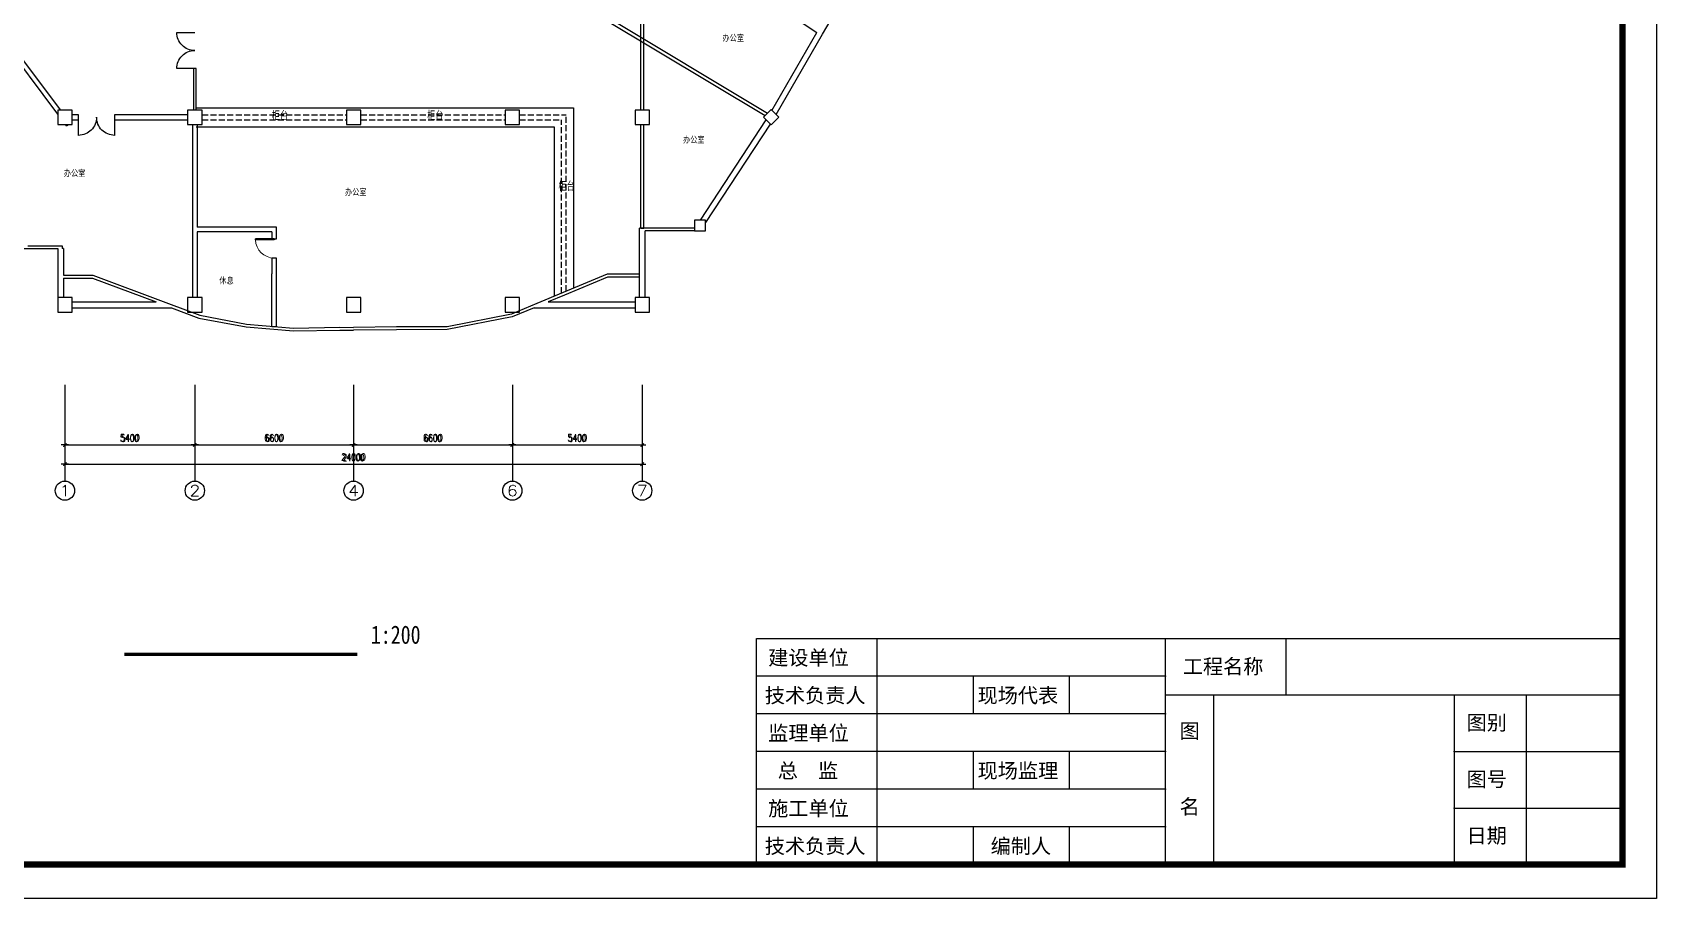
# Model space of a CAD drawing. Extents: x -149393 to 1177518, y -366685 to 296590.
# Drawn here: x 658334 to 725849, y -685 to 35329 of the extents above; entities that cross this region are included whole.
import ezdxf
from ezdxf.enums import TextEntityAlignment as Align

# ---------------------------------------------------------------- set-up
doc = ezdxf.new("R2010")
doc.units = 0
doc.header["$LTSCALE"] = 1000
doc.header["$MEASUREMENT"] = 0
doc.linetypes.add('DASH', pattern=[0.35, 0.25, -0.1])
doc.layers.get('0').update_dxf_attribs({"linetype": 'CONTINUOUS'})
doc.layers.get('Defpoints').update_dxf_attribs({"linetype": 'CONTINUOUS'})
for name, color, linetype in [('AXIS', 3, 'CONTINUOUS'), ('COLUMN', 9, 'CONTINUOUS'), ('PUB_TITLE', 253, 'CONTINUOUS'), ('TEL_SYMB', 3, 'CONTINUOUS'), ('TEL_TEXT', 7, 'CONTINUOUS'), ('WALL', 9, 'CONTINUOUS'), ('WALL-MOVE', 6, 'CONTINUOUS'), ('WINDOW', 4, 'CONTINUOUS')]:
    doc.layers.add(name, color=color, linetype=linetype)
doc.styles.add('_TCH_AXIS', font='COMPLEX', dxfattribs={"bigfont": 'GBCBIG'})
doc.styles.add('_TCH_DIM_T3', font='SIMPLEX', dxfattribs={"width": 0.705882, "bigfont": 'GBCBIG'})
doc.styles.add('_TEL_DIM', font='', dxfattribs={"width": 0.8, "height": 3.5})
doc.styles.add('DIM_FONT', font='SIMPLEX.shx', dxfattribs={"width": 0.8})
doc.styles.get("Standard").update_dxf_attribs({"font": 'gbenor.shx', "bigfont": 'gbcbig.shx'})
doc.styles.add('宋体', font='')
doc.styles.get('_TEL_DIM').set_extended_font_data('SimSun')
doc.styles.get('宋体').set_extended_font_data('SimSun')
doc.dimstyles.new('_TCH_ARCH&&100', dxfattribs={"dimtxt": 297.5, "dimasz": 100, "dimexe": 250, "dimexo": 300, "dimgap": 126.25, "dimtad": 1, "dimdec": 0, "dimzin": 0, "dimdsep": 46, "dimtxsty": '_TCH_DIM_T3', "dimblk": 'ARCHTICK', "dimcen": 0.09, "dimclrt": 7, "dimazin": 2, "dimtfac": 1, "dimtdec": 0, "dimtix": 1, "dimtmove": 2, "dimatfit": 3, "dimfxl": 1, "dimtolj": 1, "dimtzin": 0, "dimarcsym": 0})
doc.dimstyles.new('DIMN', dxfattribs={"dimtxt": 300, "dimasz": 1, "dimexe": 250, "dimexo": 300, "dimgap": 150, "dimtad": 1, "dimdec": 0, "dimdsep": 46, "dimtxsty": 'DIM_FONT', "dimblk": '_DIMX', "dimcen": 2.5, "dimclrt": 7, "dimadec": 0, "dimazin": 0, "dimtfac": 1, "dimtdec": 0, "dimtix": 1, "dimtmove": 2, "dimatfit": 3, "dimldrblk": '_DIMX', "dimfxl": 1, "dimtolj": 1, "dimarcsym": 0})

# ---------------------------------------------------------------- blocks, each defined once
blk = doc.blocks.new('_DIMX')
blk.add_line((-150, 0), (150, 0))
at = {"const_width": 50}
blk.add_lwpolyline([(-70, -70), (70, 70)], dxfattribs=at)
blk = doc.blocks.new('_ArchTick')
at = {"color": 0, "linetype": 'ByBlock', "const_width": 0.4}
blk.add_lwpolyline([(-0.5, -0.5), (0.5, 0.5)], dxfattribs=at)
blk = doc.blocks.new('*D829')
at = {"layer": 'AXIS', "color": 0, "lineweight": -2, "transparency": 16777216}
for p, q in [((671683, 20376), (671683, 17926)), ((678283, 20376), (678283, 17926)), ((671683, 18176), (678283, 18176))]:
    blk.add_line(p, q, dxfattribs=at)
at = {"layer": 'Defpoints', "color": 0, "transparency": 16777216}
for p in [(671683, 20676), (678283, 20676), (678283, 18176)]:
    blk.add_point(p, dxfattribs=at)
at = {"layer": 'AXIS', "color": 0, "lineweight": -2, "transparency": 16777216, "xscale": 100, "yscale": 100, "zscale": 100, "rotation": 180}
blk.add_blockref('_ArchTick', (671683, 18176), dxfattribs=at)
at = {"layer": 'AXIS', "color": 0, "lineweight": -2, "transparency": 16777216, "xscale": 100, "yscale": 100, "zscale": 100}
blk.add_blockref('_ArchTick', (678283, 18176), dxfattribs=at)
at = {"layer": 'AXIS', "color": 7, "transparency": 16777216, "insert": (674983, 18451), "char_height": 297.5, "attachment_point": 5, "style": '_TCH_DIM_T3'}
blk.add_mtext('\\A1;6600', dxfattribs=at)
blk = doc.blocks.new('*D830')
at = {"layer": 'AXIS', "color": 0, "lineweight": -2, "transparency": 16777216}
for p, q in [((678283, 20376), (678283, 17926)), ((683683, 20376), (683683, 17926)), ((678283, 18176), (683683, 18176))]:
    blk.add_line(p, q, dxfattribs=at)
at = {"layer": 'Defpoints', "color": 0, "transparency": 16777216}
for p in [(678283, 20676), (683683, 20676), (683683, 18176)]:
    blk.add_point(p, dxfattribs=at)
at = {"layer": 'AXIS', "color": 0, "lineweight": -2, "transparency": 16777216, "xscale": 100, "yscale": 100, "zscale": 100, "rotation": 180}
blk.add_blockref('_ArchTick', (678283, 18176), dxfattribs=at)
at = {"layer": 'AXIS', "color": 0, "lineweight": -2, "transparency": 16777216, "xscale": 100, "yscale": 100, "zscale": 100}
blk.add_blockref('_ArchTick', (683683, 18176), dxfattribs=at)
at = {"layer": 'AXIS', "color": 7, "transparency": 16777216, "insert": (680983, 18451), "char_height": 297.5, "attachment_point": 5, "style": '_TCH_DIM_T3'}
blk.add_mtext('\\A1;5400', dxfattribs=at)
blk = doc.blocks.new('*D831')
at = {"layer": 'AXIS', "color": 0, "lineweight": -2, "transparency": 16777216}
for p, q in [((665083, 20376), (665083, 17926)), ((671683, 20376), (671683, 17926)), ((665083, 18176), (671683, 18176))]:
    blk.add_line(p, q, dxfattribs=at)
at = {"layer": 'Defpoints', "color": 0, "transparency": 16777216}
for p in [(665083, 20676), (671683, 20676), (671683, 18176)]:
    blk.add_point(p, dxfattribs=at)
at = {"layer": 'AXIS', "color": 0, "lineweight": -2, "transparency": 16777216, "xscale": 100, "yscale": 100, "zscale": 100, "rotation": 180}
blk.add_blockref('_ArchTick', (665083, 18176), dxfattribs=at)
at = {"layer": 'AXIS', "color": 0, "lineweight": -2, "transparency": 16777216, "xscale": 100, "yscale": 100, "zscale": 100}
blk.add_blockref('_ArchTick', (671683, 18176), dxfattribs=at)
at = {"layer": 'AXIS', "color": 7, "transparency": 16777216, "insert": (668383, 18451), "char_height": 297.5, "attachment_point": 5, "style": '_TCH_DIM_T3'}
blk.add_mtext('\\A1;6600', dxfattribs=at)
blk = doc.blocks.new('*D832')
at = {"layer": 'AXIS', "color": 0, "lineweight": -2, "transparency": 16777216}
for p, q in [((659683, 20376), (659683, 17926)), ((665083, 20376), (665083, 17926)), ((659683, 18176), (665083, 18176))]:
    blk.add_line(p, q, dxfattribs=at)
at = {"layer": 'Defpoints', "color": 0, "transparency": 16777216}
for p in [(659683, 20676), (665083, 20676), (665083, 18176)]:
    blk.add_point(p, dxfattribs=at)
at = {"layer": 'AXIS', "color": 0, "lineweight": -2, "transparency": 16777216, "xscale": 100, "yscale": 100, "zscale": 100, "rotation": 180}
blk.add_blockref('_ArchTick', (659683, 18176), dxfattribs=at)
at = {"layer": 'AXIS', "color": 0, "lineweight": -2, "transparency": 16777216, "xscale": 100, "yscale": 100, "zscale": 100}
blk.add_blockref('_ArchTick', (665083, 18176), dxfattribs=at)
at = {"layer": 'AXIS', "color": 7, "transparency": 16777216, "insert": (662383, 18451), "char_height": 297.5, "attachment_point": 5, "style": '_TCH_DIM_T3'}
blk.add_mtext('\\A1;5400', dxfattribs=at)
blk = doc.blocks.new('*D833')
at = {"layer": 'AXIS', "color": 0, "lineweight": -2, "transparency": 16777216}
for p, q in [((659683, 20376), (659683, 17126)), ((683683, 20376), (683683, 17126)), ((659683, 17376), (683683, 17376))]:
    blk.add_line(p, q, dxfattribs=at)
at = {"layer": 'Defpoints', "color": 0, "transparency": 16777216}
for p in [(659683, 20676), (683683, 20676), (683683, 17376)]:
    blk.add_point(p, dxfattribs=at)
at = {"layer": 'AXIS', "color": 0, "lineweight": -2, "transparency": 16777216, "xscale": 100, "yscale": 100, "zscale": 100, "rotation": 180}
blk.add_blockref('_ArchTick', (659683, 17376), dxfattribs=at)
at = {"layer": 'AXIS', "color": 0, "lineweight": -2, "transparency": 16777216, "xscale": 100, "yscale": 100, "zscale": 100}
blk.add_blockref('_ArchTick', (683683, 17376), dxfattribs=at)
at = {"layer": 'AXIS', "color": 7, "transparency": 16777216, "insert": (671683, 17651), "char_height": 297.5, "attachment_point": 5, "style": '_TCH_DIM_T3'}
blk.add_mtext('\\A1;24000', dxfattribs=at)
blk = doc.blocks.new('_FZHK')
blk.add_lwpolyline([(-0.5, -0.5), (0.5, -0.5), (0.5, 0.5), (-0.5, 0.5)], close=True)
blk = doc.blocks.new('$DorLib2D$00000001')
for p, q in [((0.45, 0.975), (0.5, 0.975)), ((0.45, 0), (0.45, 0.975)), ((0.5, 0), (0.5, 0.975)), ((0.5, 0), (0.45, 0))]:
    blk.add_line(p, q)
at = {"lineweight": 13}
blk.add_arc((0.475, 0), 0.975, 91.46928, 180, dxfattribs=at)
blk = doc.blocks.new('会签栏')
at = {"layer": 'PUB_TITLE', "color": 4, "lineweight": 30}
blk.add_lwpolyline([(-18000, 0), (-18000, 4700), (0, 4700)], dxfattribs=at)
at = {"layer": 'PUB_TITLE', "color": 4}
for points in [[(-15500, 4700), (-15500, 0)], [(-9500, 0), (-9500, 4700)], [(-7000, 4700), (-7000, 3525)], [(-9500, 3917), (-18000, 3917)], [(-13500, 3917), (-13500, 3133)], [(-11500, 3917), (-11500, 3133)], [(-9500, 3525), (0, 3525)], [(-8500, 3525), (-8500, 0)], [(-3500, 3525), (-3500, 0)], [(-2000, 3525), (-2000, 0)], [(-9500, 3133), (-18000, 3133)], [(-9500, 2350), (-18000, 2350)], [(-13500, 2350), (-13500, 1567)], [(-11500, 2350), (-11500, 1567)], [(-3500, 2350), (0, 2350)], [(-9500, 1567), (-18000, 1567)], [(-3500, 1175), (0, 1175)], [(-9500, 783), (-18000, 783)], [(-13500, 783), (-13500, 0)], [(-11500, 783), (-11500, 0)]]:
    blk.add_lwpolyline(points, dxfattribs=at)
at = {"layer": 'PUB_TITLE'}
for p in [(-9500, 3917), (-9500, 3133), (-9500, 2350), (-9500, 1567), (-3500, 1175), (-9500, 783)]:
    blk.add_point(p, dxfattribs=at)
at = {"layer": 'PUB_TITLE', "color": 4}
blk.add_point((-3500, 2350), dxfattribs=at)
at = {"lineweight": -3, "style": '宋体'}
for s, p in [('建设单位', (-17758, 4147)), ('工程名称', (-9140, 3965)), ('技术负责人', (-17828, 3363)), ('现场代表', (-13405, 3363)), ('图别', (-3241, 2796)), ('监理单位', (-17758, 2580)), ('图', (-9206, 2624)), ('总  监', (-17560, 1797)), ('现场监理', (-13405, 1797)), ('图号', (-3241, 1621)), ('施工单位', (-17758, 1013)), ('名', (-9206, 1049)), ('日期', (-3241, 446)), ('技术负责人', (-17828, 230)), ('编制人', (-13134, 230))]:
    blk.add_text(s, height=307, dxfattribs=at).set_placement(p)

msp = doc.modelspace()

# ---------------------------------------------------------------- linework, layer by layer
for points in [[(665132.8, 32201.8), (680822.8, 32201.8), (680822.8, 24694.9)], [(665132.8, 31401.8), (680022.8, 31401.8), (680022.8, 24359.6)]]:
    msp.add_lwpolyline(points)
at = {"layer": 'AXIS'}
for p, q in [((659682.8, 20676), (659682.8, 16676)), ((665082.8, 20676), (665082.8, 16676)), ((671682.8, 20676), (671682.8, 16676)), ((678282.8, 20676), (678282.8, 16676)), ((683682.8, 20676), (683682.8, 16676))]:
    msp.add_line(p, q, dxfattribs=at)
for centre in [(659682.8, 16276), (665082.8, 16276), (671682.8, 16276), (678282.8, 16276), (683682.8, 16276)]:
    msp.add_circle(centre, 400, dxfattribs=at)
at = {"layer": 'PUB_TITLE'}
msp.add_lwpolyline([(607049.5, 83323.9), (725849.5, 83323.9), (725849.5, -684.6), (607049.5, -684.6)], close=True, dxfattribs=at)
at = {"layer": 'PUB_TITLE', "const_width": 270.7}
msp.add_lwpolyline([(614120.9, 81909.6), (724435.2, 81909.6), (724435.2, 729.6), (614120.9, 729.6), (614120.9, 81909.6)], close=True, dxfattribs=at)
at = {"layer": 'TEL_SYMB', "const_width": 140}
msp.add_lwpolyline([(662147.4, 9468.3), (671841.1, 9468.3)], dxfattribs=at)
at = {"layer": 'WALL', "color": 59}
for p, q in [((684978.7, 39294.6), (690947, 35329.3)), ((691181.1, 35254.5), (692310.9, 37202.5)), ((683622.8, 32101.8), (683622.8, 36901.8)), ((683742.8, 32101.8), (683742.8, 36901.8)), ((682065.7, 35915.8), (688797.1, 31877.3)), ((688884.6, 31964.8), (682127.4, 36018.7)), ((689068.7, 32090.9), (690947, 35329.3)), ((689244.3, 31915.3), (691181.1, 35254.5)), ((683622.8, 27196.8), (683622.8, 31501.8)), ((683742.8, 27196.8), (683742.8, 31501.8)), ((688826.9, 31696.4), (686087, 27526.8)), ((689000.2, 31523.1), (686307.8, 27425.7)), ((685857.8, 27196.8), (683562.8, 27196.8)), ((683562.8, 24301.8), (683562.8, 27196.8)), ((683622.8, 27196.8), (683742.8, 27196.8)), ((685857.8, 27076.8), (683802.8, 27076.8)), ((683802.8, 24301.8), (683802.8, 27076.8)), ((657927.8, 26341.8), (659382.8, 26341.8)), ((658137.8, 26461.8), (659502.8, 26461.8)), ((659382.8, 26341.8), (659382.8, 25174)), ((659502.8, 26461.8), (659564.3, 26461.8)), ((659564.3, 26461.8), (659564.3, 26341.8)), ((659622.8, 26341.8), (659564.3, 26341.8)), ((659622.8, 26341.8), (659622.8, 25234)), ((659382.8, 25174), (659382.8, 24301.8)), ((659622.8, 25234), (660844.3, 25234)), ((659622.8, 25114), (659622.8, 24301.8)), ((659622.8, 25114), (660822.6, 25114)), ((660822.6, 25114), (663469.9, 24121.8)), ((660844.3, 25234), (663982.1, 24057.9)), ((682220, 25280.4), (680399.6, 24517.5)), ((682244.2, 25160.4), (680446, 24406.9)), ((683562.8, 25280.4), (682220, 25280.4)), ((683562.8, 25160.4), (682244.2, 25160.4)), ((683562.8, 25160.4), (683562.8, 25280.4)), ((680399.6, 24517.5), (679300.8, 24057.1)), ((680446, 24406.9), (679765.6, 24121.8)), ((659982.8, 24121.8), (663469.9, 24121.8)), ((659982.8, 23881.8), (664110.2, 23881.8)), ((663982.1, 24057.9), (665288.8, 23568.2)), ((664110.2, 23881.8), (665256.4, 23452.2)), ((679300.8, 24057.1), (678244.1, 23614.3)), ((679192.9, 23881.8), (678279.1, 23498.9)), ((679192.9, 23881.8), (683382.8, 23881.8)), ((679765.6, 24121.8), (683382.8, 24121.8)), ((665256.4, 23452.2), (667214, 23085.3)), ((665288.8, 23568.2), (667230.2, 23204.3)), ((667214, 23085.3), (669188.1, 22916.3)), ((667230.2, 23204.3), (669192.1, 23036.4)), ((669192.1, 23036.4), (671111.1, 23073)), ((671112.8, 23073), (671683.3, 23067.9)), ((673467.1, 23082.8), (671682.3, 23067.9)), ((673468.1, 22962.8), (671683.3, 22947.9)), ((675567.1, 23091.6), (673467.3, 23082.8)), ((675578.9, 22971.7), (673467.8, 22962.8)), ((678244.1, 23614.3), (675567.1, 23091.6)), ((678279.1, 23498.9), (675578.9, 22971.7)), ((669188.1, 22916.3), (671113.4, 22953)), ((671111.7, 22953), (671682.2, 22947.9))]:
    msp.add_line(p, q, dxfattribs=at)
at = {"layer": 'WALL'}
for p, q in [((659382.8, 31935.1), (656974.1, 35146.6)), ((659507.8, 32101.8), (657134.1, 35266.7)), ((660248.8, 31901.8), (659982.8, 31901.8)), ((660248.8, 31701.8), (660248.8, 31901.8)), ((664782.8, 31901.8), (661748.8, 31901.8)), ((661748.8, 31901.8), (661748.8, 31701.8)), ((659752.8, 31441.8), (659707.8, 31501.8)), ((659752.8, 31441.8), (659832.8, 31501.8)), ((659982.8, 31701.8), (660248.8, 31701.8)), ((661748.8, 31701.8), (664782.8, 31701.8)), ((664982.8, 31501.8), (664982.8, 27136.8)), ((665182.8, 31501.8), (665182.8, 27236.8)), ((664982.8, 27136.8), (664982.8, 24301.8)), ((668482.8, 27236.8), (665182.8, 27236.8)), ((665182.8, 27036.8), (665182.8, 24301.8)), ((668282.8, 27036.8), (665182.8, 27036.8)), ((668282.8, 27036.8), (668282.8, 26749.3)), ((668482.8, 26749.3), (668482.8, 27236.8)), ((668282.8, 26749.3), (668482.8, 26749.3)), ((668482.8, 25949.3), (668282.8, 25949.3)), ((668282.8, 25949.3), (668282.8, 25296.8)), ((668482.8, 25296.8), (668482.8, 25949.3)), ((668278.6, 23106.2), (668282.8, 25296.9)), ((668478.6, 23105.9), (668482.8, 25296.6)), ((668278.6, 23106.2), (668478.6, 23105.9))]:
    msp.add_line(p, q, dxfattribs=at)
at = {"layer": 'WALL', "linetype": 'DASH'}
for p, q in [((665382.8, 31901.8), (671382.8, 31901.8)), ((671982.8, 31901.8), (677982.8, 31901.8)), ((678582.8, 31901.8), (680522.8, 31901.8)), ((680522.8, 24569.2), (680522.8, 31901.8)), ((665382.8, 31701.8), (671382.8, 31701.8)), ((671982.8, 31701.8), (677982.8, 31701.8)), ((678582.8, 31701.8), (680322.8, 31701.8)), ((680322.8, 24485.4), (680322.8, 31701.8))]:
    msp.add_line(p, q, dxfattribs=at)
at = {"layer": 'WALL-MOVE', "color": 59}
for p, q in [((665132.8, 33829.7), (665032.8, 33829.7)), ((665032.8, 33829.7), (665032.8, 32101.8)), ((665132.8, 32101.8), (665132.8, 33829.7))]:
    msp.add_line(p, q, dxfattribs=at)
at = {"layer": 'WINDOW', "color": 59}
for points in [[(665082.8, 33829.7), (664332.8, 33829.7, -0.4142136), (665082.8, 34579.7, -0.4142136), (664332.8, 35329.7), (665082.8, 35329.7)], [(661748.8, 31801.8), (661748.8, 31051.8, -0.4142136), (660998.8, 31801.8, -0.4142136), (660248.8, 31051.8), (660248.8, 31801.8)]]:
    msp.add_lwpolyline(points, format="xyb", dxfattribs=at)

# ---------------------------------------------------------------- block references
at = {"layer": 'COLUMN', "color": 59}
for p, xscale, yscale, zscale in [((659682.8, 31801.8), 600, 600, 600), ((665082.8, 31801.8), 600, 600, 600), ((671682.8, 31801.8), 600, 600, 600), ((678282.8, 31801.8), 600, 600, 600), ((683682.8, 31801.8), 600, 600, 600), ((686082.8, 27301.8), 450, 450, 450), ((659682.8, 24001.8), 600, 600, 600), ((665082.8, 24001.8), 600, 600, 600), ((671682.8, 24001.8), 600, 600, 600), ((678282.8, 24001.8), 600, 600, 600), ((683682.8, 24001.8), 600, 600, 600)]:
    msp.add_blockref('_FZHK', p, dxfattribs=dict(at, xscale=xscale, yscale=yscale, zscale=zscale))
at = {"layer": 'COLUMN', "color": 59, "xscale": 449.9999999999679, "yscale": 449.9999999999679, "zscale": 449.9999999999679, "rotation": 45.00000000000525}
msp.add_blockref('_FZHK', (689039.7, 31801.8), dxfattribs=at)
at = {"layer": 'WALL', "xscale": 2, "yscale": 2, "zscale": 2}
msp.add_blockref('会签栏', (724435.2, 729.6), dxfattribs=at)
at = {"layer": 'WINDOW', "color": 59, "xscale": 800, "yscale": 800, "zscale": 800, "rotation": 90.00000000000091}
msp.add_blockref('$DorLib2D$00000001', (668382.8, 26349.3), dxfattribs=at)

# ---------------------------------------------------------------- texts
at = {"layer": 'AXIS', "color": 7, "style": '_TCH_AXIS'}
for s, width, p, p2 in [('1', 2.333333, (659456.5, 16049.7), (659909.1, 16049.7)), ('2', 1.5, (664856.5, 16049.7), (665309.1, 16049.7)), ('4', 1.3125, (671456.5, 16049.7), (671909.1, 16049.7)), ('6', 1.5, (678056.5, 16049.7), (678509.1, 16049.7)), ('7', 1.5, (683456.5, 16049.7), (683909.1, 16049.7))]:
    msp.add_text(s, height=452.5, dxfattribs=dict(at, width=width)).set_placement(p, p2, align=Align.FIT)
at = {"layer": 'TEL_SYMB', "color": 7, "style": '_TEL_DIM', "width": 0.8}
msp.add_text('1:200', height=759.49, dxfattribs=at).set_placement((672401.1, 9907.8))
at = {"layer": 'TEL_TEXT', "color": 59, "style": '_TEL_DIM', "width": 0.8}
for s, p in [('办公室', (687017.8, 34972.7)), ('办公室', (685380.7, 30741.6)), ('办公室', (659638.7, 29346.9)), ('办公室', (671327.9, 28563.1)), ('休息', (666099.9, 24880.2))]:
    msp.add_text(s, height=265.82, dxfattribs=at).set_placement(p)
at = {"layer": 'TEL_TEXT', "linetype": 'DASH'}
for p in [(668287.5, 31681.3), (674745, 31685.5), (680201.2, 28743)]:
    msp.add_text('柜台', height=337.59, dxfattribs=at).set_placement(p)

# ---------------------------------------------------------------- dimensions: what is measured, and where the dimension line sits
at = {"layer": 'AXIS'}
for p1, p2, distance in [((659682.8, 20676), (665082.8, 20676), -2500), ((659682.8, 20676), (683682.8, 20676), -3300), ((665082.8, 20676), (671682.8, 20676), -2500), ((671682.8, 20676), (678282.8, 20676), -2500), ((678282.8, 20676), (683682.8, 20676), -2500)]:
    msp.add_aligned_dim(p1=p1, p2=p2, distance=distance, dimstyle='DIMN', dxfattribs=at).render()
for p1, p2, distance, picture, middle in [((659682.8, 20676), (665082.8, 20676), -2500, '*D832', (662382.8, 18451)), ((659682.8, 20676), (683682.8, 20676), -3300, '*D833', (671682.8, 17651)), ((665082.8, 20676), (671682.8, 20676), -2500, '*D831', (668382.8, 18451)), ((671682.8, 20676), (678282.8, 20676), -2500, '*D829', (674982.8, 18451)), ((678282.8, 20676), (683682.8, 20676), -2500, '*D830', (680982.8, 18451))]:
    dim = msp.add_aligned_dim(p1=p1, p2=p2, distance=distance, dimstyle='_TCH_ARCH&&100', dxfattribs=at)
    dim.commit()
    dim.dimension.update_dxf_attribs({"geometry": picture, "text_midpoint": middle})

doc.saveas('drawing.dxf')
